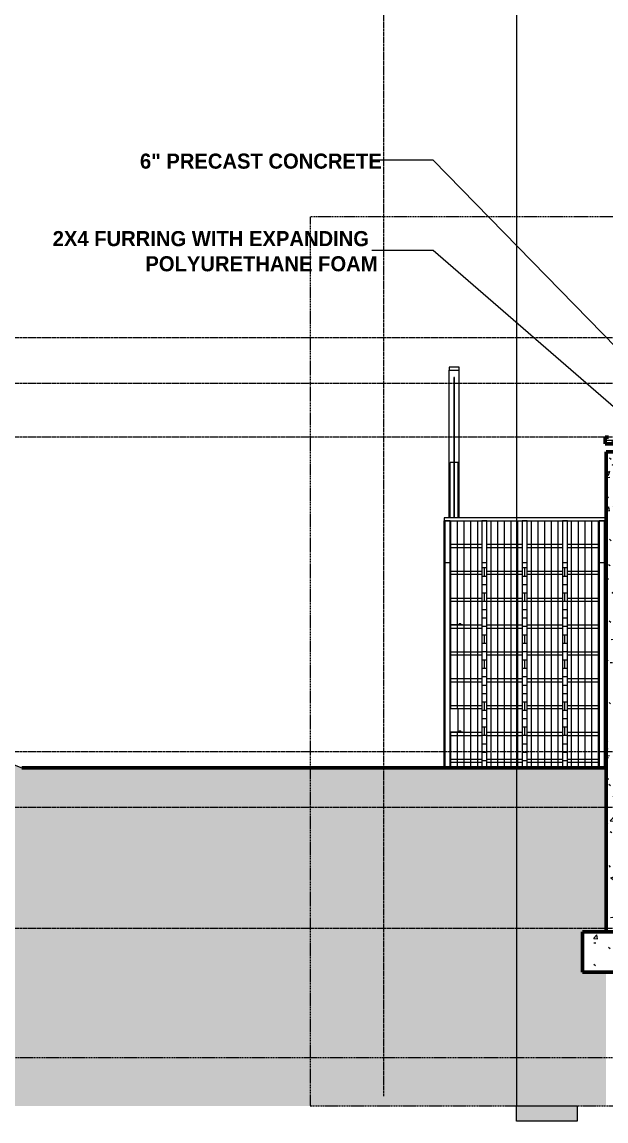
# Model space of a CAD drawing. Header units: inches. Extents: x -8998 to -7518, y -226 to 479.
# Drawn here: x -7978.3 to -7804.3, y -201.4 to 126.1 of the extents above; entities that cross this region are included whole.
import ezdxf

# ---------------------------------------------------------------- set-up
doc = ezdxf.new("R2010")
doc.units = ezdxf.units.IN
doc.header["$MEASUREMENT"] = 0
doc.linetypes.add('Aligning Line 1_8_', pattern=[0.25, 0.125, -0.125])
doc.linetypes.add('Grid Line 1_2_', pattern=[0.875, 0.5, -0.125, 0.125, -0.125])
for name, color, linetype, lineweight in [('A-FLOR-1', 192, 'Continuous', 60), ('A-FLOR-HRAL', 11, 'Continuous', 9), ('A-FLOR-LEVL-1', 51, 'Grid Line 1_2_', 9), ('A-FLOR-MCUT', 51, 'Continuous', 18), ('A-FLOR-PATT-1', 8, 'Continuous', 9), ('A-WALL-PATT-1', 111, 'Continuous', 9), ('C-TOPO', 7, 'Continuous', 9), ('C-TOPO-1', 7, 'Continuous', 60), ('G-ANNO-SYMB', 111, 'Aligning Line 1_8_', 9), ('G-ANNO-SYMB-1', 111, 'Continuous', 9), ('G-ANNO-TEXT', 231, 'Continuous', 9), ('S-FNDN-1', 32, 'Continuous', 60), ('S-FNDN-2', 32, 'Continuous', 9), ('S-GRID-1', 1, 'Grid Line 1_2_', 9), ('S-STRS', 31, 'Continuous', 9)]:
    doc.layers.add(name, color=color, linetype=linetype, lineweight=lineweight)
doc.styles.add('Century Gothic_B', font='GOTHICB.TTF', dxfattribs={"height": 4.5})
pattern_1 = [(50, (-7831.034, 124.938), (13.77135, -1.20496), [1.44, -15.84]), (355, (-7831.034, 124.938), (-2.6644, 14.4422), [1.152, -12.672]), (100.451, (-7829.886, 124.837), (11.1071, 13.23737), [1.224, -13.462]), (46.184, (-7831.034, 128.778), (20.4913, -3.1779), [2.16, -23.76]), (96.636, (-7829.326, 128.513), (17.9459, 18.7032), [1.836, -20.193]), (351.184, (-7831.034, 128.778), (17.9454, 18.7026), [1.728, -19.008]), (21, (-7829.114, 127.818), (11.4605, -7.73037), [1.44, -15.84]), (326, (-7829.114, 127.818), (4.67135, 13.92315), [1.152, -12.672]), (71.451, (-7828.16, 127.173), (16.1321, 6.19284), [1.224, -13.462]), (37.5, (-7831.0344, 124.938), (0.23312, 6.39175), [0.634, -11.885, 0.634, -12.23, -12.72]), (37.5, (-7831.0344, 124.938), (0.23312, 6.39175), [-25.382, 0.634, -12.086]), (7.5, (-7831.0344, 124.938), (5.05073, 7.57304), [0.634, -6.701, 0.634, -11.597, -4.848]), (7.5, (-7831.0344, 124.938), (5.05073, 7.57304), [-19.565, 0.634, -4.214]), (327.5, (-7835.3154, 124.938), (10.24958, -0.43289), [0.634, -4.166, 0.634, -14.342, -19.872]), (327.5, (-7835.3154, 124.938), (10.24958, -0.43289), [-19.776, 0.634, -19.238]), (317.5, (-7837.235, 124.938), (11.1974, 1.92214), [0.634, -5.606, 0.634, -9.312, -14.112]), (317.5, (-7837.235, 124.938), (11.1974, 1.92214), [-16.186, 0.634, -13.478])]
pattern_2 = [(90, (-7780.5134, -117.625), (-2, 1e-16), [])]

# ---------------------------------------------------------------- blocks, each defined once
blk = doc.blocks.new('Railing - 2_ x 1_2_ 2-1997081-Section 26')
at = {"layer": 'A-FLOR-HRAL'}
for p, q in [((8646.38, -85.38), (8646.38, -78.57)), ((8648.76, -85.38), (8648.76, -78.57)), ((8649.07, -85.13), (8649.57, -85.13)), ((8649.07, -85.13), (8649.07, -85.38)), ((8649.57, -85.38), (8649.57, -85.13)), ((8646.32, -85.38), (8650.07, -85.38)), ((8650.07, -85.62), (8646.32, -85.62)), ((8650.07, -85.62), (8650.07, -85.38))]:
    blk.add_line(p, q, dxfattribs=at)
blk = doc.blocks.new('Railing - 2_ x 1_2_ 2-1997083-Section 26')
at = {"layer": 'A-FLOR-HRAL'}
for p, q in [((8646.38, -21.62), (8646.38, -5.15)), ((8647.48, -5.15), (8646.38, -5.15)), ((8648.76, -5.15), (8647.66, -5.15)), ((8648.76, -21.62), (8648.76, -5.15)), ((8646.32, -53.38), (8650.07, -53.38)), ((8650.07, -53.63), (8646.32, -53.63)), ((8649.07, -53.13), (8649.07, -53.38)), ((8649.07, -53.13), (8649.57, -53.13)), ((8649.57, -53.38), (8649.57, -53.13)), ((8650.07, -53.63), (8650.07, -53.38))]:
    blk.add_line(p, q, dxfattribs=at)
blk = doc.blocks.new('Railing - Railing-1123708-Section 26')
at = {"layer": 'A-FLOR-HRAL'}
for p, q in [((8646.07, 23.31), (8646.07, 22.35)), ((8649.07, 23.31), (8646.07, 23.31)), ((8649.07, 22.35), (8649.07, 23.31)), ((8646.07, -21.63), (8646.07, 22.35)), ((8646.07, 22.35), (8649.07, 22.35)), ((8647.48, 20.09), (8647.48, 17.09)), ((8647.66, 17.09), (8647.66, 20.09)), ((8649.07, -21.63), (8649.07, 22.35)), ((8647.48, 17.09), (8647.48, 14.09)), ((8647.66, 14.09), (8647.66, 17.09)), ((8647.48, 14.09), (8647.48, 11.09)), ((8647.66, 11.09), (8647.66, 14.09)), ((8647.48, 11.09), (8647.48, 8.09)), ((8647.66, 8.09), (8647.66, 11.09)), ((8647.48, 8.09), (8647.48, 5.09)), ((8647.66, 5.09), (8647.66, 8.09)), ((8647.48, 5.09), (8647.48, 2.09)), ((8647.66, 2.09), (8647.66, 5.09)), ((8647.48, 2.09), (8647.48, -0.91)), ((8647.66, -0.91), (8647.66, 2.09)), ((8647.48, -0.91), (8647.48, -3.91)), ((8647.66, -3.91), (8647.66, -0.91)), ((8647.48, -3.91), (8647.48, -6.91)), ((8647.66, -6.91), (8647.66, -3.91)), ((8647.48, -6.91), (8647.48, -9.91)), ((8647.66, -9.91), (8647.66, -6.91)), ((8647.48, -9.91), (8647.48, -12.91)), ((8647.48, -12.91), (8647.48, -15.91)), ((8647.66, -12.91), (8647.66, -9.91)), ((8647.66, -15.91), (8647.66, -12.91)), ((8647.48, -15.91), (8647.48, -21.63)), ((8647.66, -21.63), (8647.66, -15.91))]:
    blk.add_line(p, q, dxfattribs=at)
at = {"layer": 'A-FLOR-HRAL', "flags": 128}
for points in [[(8647.66, 20.09), (8647.66, 20.11), (8647.65, 20.14), (8647.64, 20.16), (8647.63, 20.18), (8647.61, 20.19), (8647.59, 20.2), (8647.57, 20.21), (8647.55, 20.2), (8647.53, 20.19), (8647.51, 20.18), (8647.5, 20.16), (8647.48, 20.14), (8647.48, 20.11), (8647.48, 20.09)], [(8647.48, 20.09), (8647.48, 20.06), (8647.48, 20.03), (8647.5, 20.01), (8647.51, 19.99), (8647.53, 19.98), (8647.55, 19.97), (8647.57, 19.97), (8647.59, 19.97), (8647.61, 19.98), (8647.63, 19.99), (8647.64, 20.01), (8647.65, 20.03), (8647.66, 20.06), (8647.66, 20.09)], [(8647.66, 17.09), (8647.66, 17.11), (8647.65, 17.14), (8647.64, 17.16), (8647.63, 17.18), (8647.61, 17.19), (8647.59, 17.2), (8647.57, 17.21), (8647.55, 17.2), (8647.53, 17.19), (8647.51, 17.18), (8647.5, 17.16), (8647.48, 17.14), (8647.48, 17.11), (8647.48, 17.09)], [(8647.48, 17.09), (8647.48, 17.06), (8647.48, 17.03), (8647.5, 17.01), (8647.51, 16.99), (8647.53, 16.98), (8647.55, 16.97), (8647.57, 16.97), (8647.59, 16.97), (8647.61, 16.98), (8647.63, 16.99), (8647.64, 17.01), (8647.65, 17.03), (8647.66, 17.06), (8647.66, 17.09)], [(8647.66, 14.09), (8647.66, 14.11), (8647.65, 14.14), (8647.64, 14.16), (8647.63, 14.18), (8647.61, 14.19), (8647.59, 14.2), (8647.57, 14.21), (8647.55, 14.2), (8647.53, 14.19), (8647.51, 14.18), (8647.5, 14.16), (8647.48, 14.14), (8647.48, 14.11), (8647.48, 14.09)], [(8647.48, 14.09), (8647.48, 14.06), (8647.48, 14.03), (8647.5, 14.01), (8647.51, 13.99), (8647.53, 13.98), (8647.55, 13.97), (8647.57, 13.97), (8647.59, 13.97), (8647.61, 13.98), (8647.63, 13.99), (8647.64, 14.01), (8647.65, 14.03), (8647.66, 14.06), (8647.66, 14.09)], [(8647.66, 11.09), (8647.66, 11.11), (8647.65, 11.14), (8647.64, 11.16), (8647.63, 11.18), (8647.61, 11.19), (8647.59, 11.2), (8647.57, 11.21), (8647.55, 11.2), (8647.53, 11.19), (8647.51, 11.18), (8647.5, 11.16), (8647.48, 11.14), (8647.48, 11.11), (8647.48, 11.09)], [(8647.48, 11.09), (8647.48, 11.06), (8647.48, 11.03), (8647.5, 11.01), (8647.51, 10.99), (8647.53, 10.98), (8647.55, 10.97), (8647.57, 10.97), (8647.59, 10.97), (8647.61, 10.98), (8647.63, 10.99), (8647.64, 11.01), (8647.65, 11.03), (8647.66, 11.06), (8647.66, 11.09)], [(8647.66, 8.09), (8647.66, 8.11), (8647.65, 8.14), (8647.64, 8.16), (8647.63, 8.18), (8647.61, 8.19), (8647.59, 8.2), (8647.57, 8.21), (8647.55, 8.2), (8647.53, 8.19), (8647.51, 8.18), (8647.5, 8.16), (8647.48, 8.14), (8647.48, 8.11), (8647.48, 8.09)], [(8647.48, 8.09), (8647.48, 8.06), (8647.48, 8.03), (8647.5, 8.01), (8647.51, 7.99), (8647.53, 7.98), (8647.55, 7.97), (8647.57, 7.97), (8647.59, 7.97), (8647.61, 7.98), (8647.63, 7.99), (8647.64, 8.01), (8647.65, 8.03), (8647.66, 8.06), (8647.66, 8.09)], [(8647.66, 5.09), (8647.66, 5.11), (8647.65, 5.14), (8647.64, 5.16), (8647.63, 5.18), (8647.61, 5.19), (8647.59, 5.2), (8647.57, 5.21), (8647.55, 5.2), (8647.53, 5.19), (8647.51, 5.18), (8647.5, 5.16), (8647.48, 5.14), (8647.48, 5.11), (8647.48, 5.09)], [(8647.48, 5.09), (8647.48, 5.06), (8647.48, 5.03), (8647.5, 5.01), (8647.51, 4.99), (8647.53, 4.98), (8647.55, 4.97), (8647.57, 4.97), (8647.59, 4.97), (8647.61, 4.98), (8647.63, 4.99), (8647.64, 5.01), (8647.65, 5.03), (8647.66, 5.06), (8647.66, 5.09)], [(8647.66, 2.09), (8647.66, 2.11), (8647.65, 2.14), (8647.64, 2.16), (8647.63, 2.18), (8647.61, 2.19), (8647.59, 2.2), (8647.57, 2.21), (8647.55, 2.2), (8647.53, 2.19), (8647.51, 2.18), (8647.5, 2.16), (8647.48, 2.14), (8647.48, 2.11), (8647.48, 2.09)], [(8647.48, 2.09), (8647.48, 2.06), (8647.48, 2.03), (8647.5, 2.01), (8647.51, 1.99), (8647.53, 1.98), (8647.55, 1.97), (8647.57, 1.97), (8647.59, 1.97), (8647.61, 1.98), (8647.63, 1.99), (8647.64, 2.01), (8647.65, 2.03), (8647.66, 2.06), (8647.66, 2.09)], [(8647.66, -0.91), (8647.66, -0.89), (8647.65, -0.86), (8647.64, -0.84), (8647.63, -0.82), (8647.61, -0.81), (8647.59, -0.8), (8647.57, -0.79), (8647.55, -0.8), (8647.53, -0.81), (8647.51, -0.82), (8647.5, -0.84), (8647.48, -0.86), (8647.48, -0.89), (8647.48, -0.91)], [(8647.48, -0.91), (8647.48, -0.94), (8647.48, -0.97), (8647.5, -0.99), (8647.51, -1.01), (8647.53, -1.02), (8647.55, -1.03), (8647.57, -1.03), (8647.59, -1.03), (8647.61, -1.02), (8647.63, -1.01), (8647.64, -0.99), (8647.65, -0.97), (8647.66, -0.94), (8647.66, -0.91)], [(8647.66, -3.91), (8647.66, -3.89), (8647.65, -3.86), (8647.64, -3.84), (8647.63, -3.82), (8647.61, -3.81), (8647.59, -3.8), (8647.57, -3.79), (8647.55, -3.8), (8647.53, -3.81), (8647.51, -3.82), (8647.5, -3.84), (8647.48, -3.86), (8647.48, -3.89), (8647.48, -3.91)], [(8647.48, -3.91), (8647.48, -3.94), (8647.48, -3.97), (8647.5, -3.99), (8647.51, -4.01), (8647.53, -4.02), (8647.55, -4.03), (8647.57, -4.03), (8647.59, -4.03), (8647.61, -4.02), (8647.63, -4.01), (8647.64, -3.99), (8647.65, -3.97), (8647.66, -3.94), (8647.66, -3.91)], [(8647.66, -6.91), (8647.66, -6.89), (8647.65, -6.86), (8647.64, -6.84), (8647.63, -6.82), (8647.61, -6.81), (8647.59, -6.8), (8647.57, -6.79), (8647.55, -6.8), (8647.53, -6.81), (8647.51, -6.82), (8647.5, -6.84), (8647.48, -6.86), (8647.48, -6.89), (8647.48, -6.91)], [(8647.48, -6.91), (8647.48, -6.94), (8647.48, -6.97), (8647.5, -6.99), (8647.51, -7.01), (8647.53, -7.02), (8647.55, -7.03), (8647.57, -7.03), (8647.59, -7.03), (8647.61, -7.02), (8647.63, -7.01), (8647.64, -6.99), (8647.65, -6.97), (8647.66, -6.94), (8647.66, -6.91)], [(8647.66, -9.91), (8647.66, -9.89), (8647.65, -9.86), (8647.64, -9.84), (8647.63, -9.82), (8647.61, -9.81), (8647.59, -9.8), (8647.57, -9.79), (8647.55, -9.8), (8647.53, -9.81), (8647.51, -9.82), (8647.5, -9.84), (8647.48, -9.86), (8647.48, -9.89), (8647.48, -9.91)], [(8647.48, -9.91), (8647.48, -9.94), (8647.48, -9.97), (8647.5, -9.99), (8647.51, -10.01), (8647.53, -10.02), (8647.55, -10.03), (8647.57, -10.03), (8647.59, -10.03), (8647.61, -10.02), (8647.63, -10.01), (8647.64, -9.99), (8647.65, -9.97), (8647.66, -9.94), (8647.66, -9.91)], [(8647.66, -12.91), (8647.66, -12.89), (8647.65, -12.86), (8647.64, -12.84), (8647.63, -12.82), (8647.61, -12.81), (8647.59, -12.8), (8647.57, -12.79), (8647.55, -12.8), (8647.53, -12.81), (8647.51, -12.82), (8647.5, -12.84), (8647.48, -12.86), (8647.48, -12.89), (8647.48, -12.91)], [(8647.48, -12.91), (8647.48, -12.94), (8647.48, -12.97), (8647.5, -12.99), (8647.51, -13.01), (8647.53, -13.02), (8647.55, -13.03), (8647.57, -13.03), (8647.59, -13.03), (8647.61, -13.02), (8647.63, -13.01), (8647.64, -12.99), (8647.65, -12.97), (8647.66, -12.94), (8647.66, -12.91)], [(8647.66, -15.91), (8647.66, -15.89), (8647.65, -15.86), (8647.64, -15.84), (8647.63, -15.82), (8647.61, -15.81), (8647.59, -15.8), (8647.57, -15.79), (8647.55, -15.8), (8647.53, -15.81), (8647.51, -15.82), (8647.5, -15.84), (8647.48, -15.86), (8647.48, -15.89), (8647.48, -15.91)], [(8647.48, -15.91), (8647.48, -15.94), (8647.48, -15.97), (8647.5, -15.99), (8647.51, -16.01), (8647.53, -16.02), (8647.55, -16.03), (8647.57, -16.03), (8647.59, -16.03), (8647.61, -16.02), (8647.63, -16.01), (8647.64, -15.99), (8647.65, -15.97), (8647.66, -15.94), (8647.66, -15.91)]]:
    blk.add_lwpolyline(points, dxfattribs=at)
for name in ['Railing - 2_ x 1_2_ 2-1997083-Section 26', 'Railing - 2_ x 1_2_ 2-1997081-Section 26']:
    blk.add_blockref(name, (0, 0))
blk = doc.blocks.new('Section - 3_32_ x 3_8_-54337-Section 26')
at = {"layer": 'G-ANNO-SYMB-1'}
blk.add_hatch(color=256, dxfattribs=at).paths.add_polyline_path([(8684.17, -196.9), (8666.17, -196.9), (8666.17, -201.4), (8684.17, -201.4)], flags=0)
for p, q in [((8666.17, -201.4), (8666.17, -196.9)), ((8666.17, -196.9), (8684.17, -196.9)), ((8684.17, -196.9), (8684.17, -201.4)), ((8684.17, -201.4), (8666.17, -201.4))]:
    blk.add_line(p, q, dxfattribs=at)

msp = doc.modelspace()

# ---------------------------------------------------------------- hatches: boundary and pattern name
at = {"layer": 'A-FLOR-PATT-1'}
h = msp.add_hatch(dxfattribs=at)
h.set_pattern_fill('FP_19', color=256, style=0, pattern_type=2)
h.set_pattern_definition([(216.87, (-7827.8354, 132.934), (23.989771, 15.993643), [3.998, -35.986]), (206.565, (-7823.0374, 130.535), (-7.99708, -7.99662), [8.941, -8.941]), (198.435, (-7823.0374, 126.537), (-15.993845, -7.997098), [5.058, -20.23])])
h.paths.add_polyline_path([(-7804.51, 0.37), (-7620.51, 0.37), (-7620.51, 1.38), (-7804.51, 1.38), (-7804.51, 0.84)], flags=0)
at = {"layer": 'A-WALL-PATT-1'}
h = msp.add_hatch(dxfattribs=at)
h.set_pattern_fill('FP_18', color=256, style=0, pattern_type=2)
h.set_pattern_definition(pattern_1)
h.paths.add_polyline_path([(-7794.26, -145), (-7794.26, -2), (-7804.26, -2), (-7804.26, -145)], flags=0)
at = {"layer": 'C-TOPO'}
msp.add_hatch(color=256, dxfattribs=at).paths.add_polyline_path([(-8131.29, -196.92), (-7804.26, -196.92), (-7804.26, -157), (-7811.26, -157), (-7811.26, -145), (-7804.26, -145), (-7804.26, -96.19), (-7978.34, -96.19), (-8063.24, -62.4), (-8106.78, -46.35), (-8153.01, -52.37), (-8159.14, -52.37), (-8159.14, -196.92), (-8153.01, -196.92)], flags=0)
at = {"layer": 'S-FNDN-2'}
h = msp.add_hatch(dxfattribs=at)
h.set_pattern_fill('FP_18', color=256, style=0, pattern_type=2)
h.set_pattern_definition(pattern_1)
h.paths.add_polyline_path([(-7811.26, -157), (-7787.26, -157), (-7787.26, -145), (-7811.26, -145)], flags=0)
at = {"layer": 'S-STRS'}
h = msp.add_hatch(dxfattribs=at)
h.set_pattern_fill('FP_23', color=256, style=0, pattern_type=2)
h.set_pattern_definition(pattern_2)
h.paths.add_polyline_path([(-7852.51, -29.63), (-7852.26, -29.63), (-7852.26, -22.57), (-7852.51, -22.57), (-7852.51, -27.41)], flags=0)
h.paths.add_polyline_path([(-7804.51, -29.63), (-7804.51, -22.57), (-7804.76, -22.57), (-7804.76, -29.63)], flags=0)
h.paths.add_polyline_path([(-7850.76, -29.63), (-7841.26, -29.63), (-7841.26, -22.57), (-7850.76, -22.57), (-7850.76, -28.59)], flags=0)
h.paths.add_polyline_path([(-7806.26, -29.63), (-7806.26, -22.57), (-7815.76, -22.57), (-7815.76, -29.63)], flags=0)
h.paths.add_polyline_path([(-7817.26, -29.63), (-7817.26, -22.57), (-7827.76, -22.57), (-7827.76, -29.63), (-7825.91, -29.63)], flags=0)
h.paths.add_polyline_path([(-7829.26, -29.63), (-7829.26, -22.57), (-7839.76, -22.57), (-7839.76, -29.63)], flags=0)
h = msp.add_hatch(dxfattribs=at)
h.set_pattern_fill('FP_23', color=256, style=0, pattern_type=2)
h.set_pattern_definition(pattern_2)
h.paths.add_polyline_path([(-7844.42, -30.57), (-7841.26, -30.57), (-7841.26, -29.63), (-7850.76, -29.63), (-7850.76, -30.57), (-7849.05, -30.57)], flags=0)
h.paths.add_polyline_path([(-7852.26, -30.57), (-7852.26, -29.63), (-7852.51, -29.63), (-7852.51, -30.57)], flags=0)
h.paths.add_polyline_path([(-7804.51, -30.57), (-7804.51, -29.63), (-7804.76, -29.63), (-7804.76, -30.57)], flags=0)
h.paths.add_polyline_path([(-7806.26, -30.57), (-7806.26, -29.63), (-7815.76, -29.63), (-7815.76, -30.57)], flags=0)
h.paths.add_polyline_path([(-7817.26, -30.57), (-7817.26, -29.63), (-7827.76, -29.63), (-7827.76, -30.57), (-7825.91, -30.57)], flags=0)
h.paths.add_polyline_path([(-7829.26, -30.57), (-7829.26, -29.63), (-7839.76, -29.63), (-7839.76, -30.57)], flags=0)
h = msp.add_hatch(dxfattribs=at)
h.set_pattern_fill('FP_23', color=256, style=0, pattern_type=2)
h.set_pattern_definition(pattern_2)
h.paths.add_polyline_path([(-7841.26, -37.63), (-7841.26, -30.57), (-7850.76, -30.57), (-7850.76, -37.63), (-7844.42, -37.63)], flags=0)
h.paths.add_polyline_path([(-7852.26, -37.63), (-7852.26, -30.57), (-7852.51, -30.57), (-7852.51, -37.63)], flags=0)
h.paths.add_polyline_path([(-7804.51, -37.63), (-7804.51, -30.57), (-7804.76, -30.57), (-7804.76, -37.63)], flags=0)
h.paths.add_polyline_path([(-7806.26, -37.63), (-7806.26, -30.57), (-7815.76, -30.57), (-7815.76, -37.63)], flags=0)
h.paths.add_polyline_path([(-7839.76, -37.63), (-7829.26, -37.63), (-7829.26, -30.57), (-7839.76, -30.57), (-7839.76, -34.9)], flags=0)
h.paths.add_polyline_path([(-7825.91, -37.63), (-7817.26, -37.63), (-7817.26, -30.57), (-7827.76, -30.57), (-7827.76, -37.63)], flags=0)
h = msp.add_hatch(dxfattribs=at)
h.set_pattern_fill('FP_22', color=256, style=0, pattern_type=2)
h.set_pattern_definition([(0, (-7840.5134, -118.945), (0, 2.499), []), (90, (-7840.513, -118.945), (-8, 4.998), [2.499, -17.491]), (90, (-7824.513, -116.446), (-8, 4.998), [2.499, -17.491])])
h.paths.add_polyline_path([(-7841.26, -96.19), (-7839.76, -96.19), (-7839.76, -34.9), (-7841.26, -34.9), (-7841.26, -83.91)], flags=0)
h = msp.add_hatch(dxfattribs=at)
h.set_pattern_fill('FP_21', color=256, style=0, pattern_type=2)
h.set_pattern_definition([(0, (-7828.5134, -118.945), (0, 2.499), []), (90, (-7828.513, -118.945), (-8, 4.998), [2.499, -17.491]), (90, (-7812.513, -116.446), (-8, 4.998), [2.499, -17.491])])
h.paths.add_polyline_path([(-7829.26, -96.19), (-7827.76, -96.19), (-7827.76, -34.9), (-7829.26, -34.9), (-7829.26, -83.91)], flags=0)
h = msp.add_hatch(dxfattribs=at)
h.set_pattern_fill('FP_20', color=256, style=0, pattern_type=2)
h.set_pattern_definition([(0, (-7816.5134, -118.945), (0, 2.499), []), (90, (-7816.513, -118.945), (-8, 4.998), [2.499, -17.491]), (90, (-7800.513, -116.446), (-8, 4.998), [2.499, -17.491])])
h.paths.add_polyline_path([(-7815.76, -96.19), (-7815.76, -34.9), (-7817.26, -34.9), (-7817.26, -96.19)], flags=0)
h = msp.add_hatch(dxfattribs=at)
h.set_pattern_fill('FP_23', color=256, style=0, pattern_type=2)
h.set_pattern_definition(pattern_2)
h.paths.add_polyline_path([(-7841.26, -38.57), (-7841.26, -37.63), (-7850.76, -37.63), (-7850.76, -38.57), (-7844.42, -38.57)], flags=0)
h.paths.add_polyline_path([(-7852.26, -38.57), (-7852.26, -37.63), (-7852.51, -37.63), (-7852.51, -38.57)], flags=0)
h.paths.add_polyline_path([(-7804.51, -38.57), (-7804.51, -37.63), (-7804.76, -37.63), (-7804.76, -38.57)], flags=0)
h.paths.add_polyline_path([(-7806.26, -38.57), (-7806.26, -37.63), (-7815.76, -37.63), (-7815.76, -38.57)], flags=0)
h.paths.add_polyline_path([(-7817.26, -38.57), (-7817.26, -37.63), (-7827.76, -37.63), (-7827.76, -38.57), (-7825.91, -38.57)], flags=0)
h.paths.add_polyline_path([(-7839.76, -38.57), (-7829.26, -38.57), (-7829.26, -37.63), (-7839.76, -37.63)], flags=0)
h = msp.add_hatch(dxfattribs=at)
h.set_pattern_fill('FP_23', color=256, style=0, pattern_type=2)
h.set_pattern_definition(pattern_2)
h.paths.add_polyline_path([(-7852.51, -45.63), (-7852.26, -45.63), (-7852.26, -38.57), (-7852.51, -38.57), (-7852.51, -43.89)], flags=0)
h.paths.add_polyline_path([(-7850.76, -45.63), (-7841.26, -45.63), (-7841.26, -38.57), (-7850.76, -38.57), (-7850.76, -45.07)], flags=0)
h.paths.add_polyline_path([(-7804.51, -45.63), (-7804.51, -38.57), (-7804.76, -38.57), (-7804.76, -45.63)], flags=0)
h.paths.add_polyline_path([(-7806.26, -45.63), (-7806.26, -38.57), (-7815.76, -38.57), (-7815.76, -45.63)], flags=0)
h.paths.add_polyline_path([(-7817.26, -45.63), (-7817.26, -38.57), (-7827.76, -38.57), (-7827.76, -45.63), (-7825.91, -45.63)], flags=0)
h.paths.add_polyline_path([(-7829.26, -45.63), (-7829.26, -38.57), (-7839.76, -38.57), (-7839.76, -45.63)], flags=0)
h = msp.add_hatch(dxfattribs=at)
h.set_pattern_fill('FP_23', color=256, style=0, pattern_type=2)
h.set_pattern_definition(pattern_2)
h.paths.add_polyline_path([(-7852.51, -46.57), (-7852.26, -46.57), (-7852.26, -45.63), (-7852.51, -45.63), (-7852.51, -46.24)], flags=0)
h.paths.add_polyline_path([(-7850.76, -46.57), (-7841.26, -46.57), (-7841.26, -45.63), (-7850.76, -45.63), (-7850.76, -46.24)], flags=0)
h.paths.add_polyline_path([(-7839.76, -46.57), (-7829.26, -46.57), (-7829.26, -45.63), (-7839.76, -45.63), (-7839.76, -46.24)], flags=0)
h.paths.add_polyline_path([(-7827.76, -46.57), (-7817.26, -46.57), (-7817.26, -45.63), (-7827.76, -45.63), (-7827.76, -46.24)], flags=0)
h.paths.add_polyline_path([(-7815.76, -46.57), (-7806.26, -46.57), (-7806.26, -45.63), (-7815.76, -45.63), (-7815.76, -46.24)], flags=0)
h.paths.add_polyline_path([(-7804.76, -46.57), (-7804.51, -46.57), (-7804.51, -45.63), (-7804.76, -45.63), (-7804.76, -46.24)], flags=0)
h = msp.add_hatch(dxfattribs=at)
h.set_pattern_fill('FP_23', color=256, style=0, pattern_type=2)
h.set_pattern_definition(pattern_2)
h.paths.add_polyline_path([(-7852.51, -53.63), (-7852.26, -53.63), (-7852.26, -46.57), (-7852.51, -46.57), (-7852.51, -53.31)], flags=0)
h.paths.add_polyline_path([(-7804.51, -53.63), (-7804.51, -46.57), (-7804.76, -46.57), (-7804.76, -53.63)], flags=0)
h.paths.add_polyline_path([(-7844.42, -53.63), (-7841.26, -53.63), (-7841.26, -46.57), (-7850.76, -46.57), (-7850.76, -53.38), (-7848.01, -53.38), (-7848, -53.13), (-7847.51, -53.13), (-7847.51, -53.38), (-7847.01, -53.38), (-7847.01, -53.63), (-7846.73, -53.63)], flags=0)
h.paths.add_polyline_path([(-7806.26, -53.63), (-7806.26, -46.57), (-7815.76, -46.57), (-7815.76, -53.63)], flags=0)
h.paths.add_polyline_path([(-7817.26, -53.63), (-7817.26, -46.57), (-7827.76, -46.57), (-7827.76, -53.63), (-7825.91, -53.63)], flags=0)
h.paths.add_polyline_path([(-7839.76, -53.63), (-7829.26, -53.63), (-7829.26, -46.57), (-7839.76, -46.57)], flags=0)
h = msp.add_hatch(dxfattribs=at)
h.set_pattern_fill('FP_23', color=256, style=0, pattern_type=2)
h.set_pattern_definition(pattern_2)
h.paths.add_polyline_path([(-7847.59, -54.57), (-7841.26, -54.57), (-7841.26, -53.63), (-7850.76, -53.63), (-7850.76, -54.57), (-7847.64, -54.57)], flags=0)
h.paths.add_polyline_path([(-7852.26, -54.57), (-7852.26, -53.63), (-7852.51, -53.63), (-7852.51, -54.57)], flags=0)
h.paths.add_polyline_path([(-7804.51, -54.57), (-7804.51, -53.63), (-7804.76, -53.63), (-7804.76, -54.57)], flags=0)
h.paths.add_polyline_path([(-7806.26, -54.57), (-7806.26, -53.63), (-7815.76, -53.63), (-7815.76, -54.57)], flags=0)
h.paths.add_polyline_path([(-7817.26, -54.57), (-7817.26, -53.63), (-7827.76, -53.63), (-7827.76, -54.57), (-7825.91, -54.57)], flags=0)
h.paths.add_polyline_path([(-7829.26, -54.57), (-7829.26, -53.63), (-7839.76, -53.63), (-7839.76, -54.57)], flags=0)
h = msp.add_hatch(dxfattribs=at)
h.set_pattern_fill('FP_23', color=256, style=0, pattern_type=2)
h.set_pattern_definition(pattern_2)
h.paths.add_polyline_path([(-7852.51, -61.63), (-7852.26, -61.63), (-7852.26, -54.57), (-7852.51, -54.57), (-7852.51, -60.37)], flags=0)
h.paths.add_polyline_path([(-7850.76, -61.63), (-7841.26, -61.63), (-7841.26, -54.57), (-7850.76, -54.57), (-7850.76, -61.55)], flags=0)
h.paths.add_polyline_path([(-7804.51, -61.63), (-7804.51, -54.57), (-7804.76, -54.57), (-7804.76, -61.63)], flags=0)
h.paths.add_polyline_path([(-7806.26, -61.63), (-7806.26, -54.57), (-7815.76, -54.57), (-7815.76, -61.63)], flags=0)
h.paths.add_polyline_path([(-7817.26, -61.63), (-7817.26, -54.57), (-7827.76, -54.57), (-7827.76, -61.63), (-7825.91, -61.63)], flags=0)
h.paths.add_polyline_path([(-7829.26, -61.63), (-7829.26, -54.57), (-7839.76, -54.57), (-7839.76, -61.63)], flags=0)
h = msp.add_hatch(dxfattribs=at)
h.set_pattern_fill('FP_23', color=256, style=0, pattern_type=2)
h.set_pattern_definition(pattern_2)
h.paths.add_polyline_path([(-7841.26, -62.57), (-7841.26, -61.63), (-7850.76, -61.63), (-7850.76, -62.57), (-7844.42, -62.57)], flags=0)
h.paths.add_polyline_path([(-7852.26, -62.57), (-7852.26, -61.63), (-7852.51, -61.63), (-7852.51, -62.57)], flags=0)
h.paths.add_polyline_path([(-7804.51, -62.57), (-7804.51, -61.63), (-7804.76, -61.63), (-7804.76, -62.57)], flags=0)
h.paths.add_polyline_path([(-7806.26, -62.57), (-7806.26, -61.63), (-7815.76, -61.63), (-7815.76, -62.57)], flags=0)
h.paths.add_polyline_path([(-7817.26, -62.57), (-7817.26, -61.63), (-7827.76, -61.63), (-7827.76, -62.57), (-7825.91, -62.57)], flags=0)
h.paths.add_polyline_path([(-7839.76, -62.57), (-7829.26, -62.57), (-7829.26, -61.63), (-7839.76, -61.63)], flags=0)
h = msp.add_hatch(dxfattribs=at)
h.set_pattern_fill('FP_23', color=256, style=0, pattern_type=2)
h.set_pattern_definition(pattern_2)
h.paths.add_polyline_path([(-7852.51, -69.63), (-7852.26, -69.63), (-7852.26, -62.57), (-7852.51, -62.57), (-7852.51, -67.43)], flags=0)
h.paths.add_polyline_path([(-7850.76, -69.63), (-7841.26, -69.63), (-7841.26, -62.57), (-7850.76, -62.57), (-7850.76, -68.61)], flags=0)
h.paths.add_polyline_path([(-7804.51, -69.63), (-7804.51, -62.57), (-7804.76, -62.57), (-7804.76, -69.63)], flags=0)
h.paths.add_polyline_path([(-7806.26, -69.63), (-7806.26, -62.57), (-7815.76, -62.57), (-7815.76, -69.63)], flags=0)
h.paths.add_polyline_path([(-7817.26, -69.63), (-7817.26, -62.57), (-7827.76, -62.57), (-7827.76, -69.63), (-7825.91, -69.63)], flags=0)
h.paths.add_polyline_path([(-7839.76, -69.63), (-7829.26, -69.63), (-7829.26, -62.57), (-7839.76, -62.57), (-7839.76, -65.08)], flags=0)
h = msp.add_hatch(dxfattribs=at)
h.set_pattern_fill('FP_23', color=256, style=0, pattern_type=2)
h.set_pattern_definition(pattern_2)
h.paths.add_polyline_path([(-7844.42, -70.57), (-7841.26, -70.57), (-7841.26, -69.63), (-7850.76, -69.63), (-7850.76, -70.57), (-7849.05, -70.57)], flags=0)
h.paths.add_polyline_path([(-7852.26, -70.57), (-7852.26, -69.63), (-7852.51, -69.63), (-7852.51, -70.57)], flags=0)
h.paths.add_polyline_path([(-7804.51, -70.57), (-7804.51, -69.63), (-7804.76, -69.63), (-7804.76, -70.57)], flags=0)
h.paths.add_polyline_path([(-7806.26, -70.57), (-7806.26, -69.63), (-7815.76, -69.63), (-7815.76, -70.57)], flags=0)
h.paths.add_polyline_path([(-7817.26, -70.57), (-7817.26, -69.63), (-7827.76, -69.63), (-7827.76, -70.57), (-7825.91, -70.57)], flags=0)
h.paths.add_polyline_path([(-7829.26, -70.57), (-7829.26, -69.63), (-7839.76, -69.63), (-7839.76, -70.57)], flags=0)
h = msp.add_hatch(dxfattribs=at)
h.set_pattern_fill('FP_23', color=256, style=0, pattern_type=2)
h.set_pattern_definition(pattern_2)
h.paths.add_polyline_path([(-7852.51, -77.63), (-7852.26, -77.63), (-7852.26, -70.57), (-7852.51, -70.57), (-7852.51, -76.85)], flags=0)
h.paths.add_polyline_path([(-7850.76, -77.63), (-7841.26, -77.63), (-7841.26, -70.57), (-7850.76, -70.57), (-7850.76, -76.85)], flags=0)
h.paths.add_polyline_path([(-7804.51, -77.63), (-7804.51, -70.57), (-7804.76, -70.57), (-7804.76, -77.63)], flags=0)
h.paths.add_polyline_path([(-7806.26, -77.63), (-7806.26, -70.57), (-7815.76, -70.57), (-7815.76, -77.63)], flags=0)
h.paths.add_polyline_path([(-7817.26, -77.63), (-7817.26, -70.57), (-7827.76, -70.57), (-7827.76, -77.63), (-7825.91, -77.63)], flags=0)
h.paths.add_polyline_path([(-7839.76, -77.63), (-7829.26, -77.63), (-7829.26, -70.57), (-7839.76, -70.57)], flags=0)
h = msp.add_hatch(dxfattribs=at)
h.set_pattern_fill('FP_23', color=256, style=0, pattern_type=2)
h.set_pattern_definition(pattern_2)
h.paths.add_polyline_path([(-7839.76, -78.57), (-7829.26, -78.57), (-7829.26, -77.63), (-7839.76, -77.63)], flags=0)
h.paths.add_polyline_path([(-7852.26, -78.57), (-7852.26, -77.63), (-7852.51, -77.63), (-7852.51, -78.57)], flags=0)
h.paths.add_polyline_path([(-7804.51, -78.57), (-7804.51, -77.63), (-7804.76, -77.63), (-7804.76, -78.57)], flags=0)
h.paths.add_polyline_path([(-7850.76, -78.57), (-7841.26, -78.57), (-7841.26, -77.63), (-7850.76, -77.63), (-7850.76, -78.03)], flags=0)
h.paths.add_polyline_path([(-7806.26, -78.57), (-7806.26, -77.63), (-7815.76, -77.63), (-7815.76, -78.57)], flags=0)
h.paths.add_polyline_path([(-7817.26, -78.57), (-7817.26, -77.63), (-7827.76, -77.63), (-7827.76, -78.57), (-7825.91, -78.57)], flags=0)
h = msp.add_hatch(dxfattribs=at)
h.set_pattern_fill('FP_23', color=256, style=0, pattern_type=2)
h.set_pattern_definition(pattern_2)
h.paths.add_polyline_path([(-7852.51, -85.63), (-7852.26, -85.63), (-7852.26, -78.57), (-7852.51, -78.57), (-7852.51, -83.91)], flags=0)
h.paths.add_polyline_path([(-7827.76, -85.63), (-7817.26, -85.63), (-7817.26, -78.57), (-7827.76, -78.57), (-7827.76, -83.91)], flags=0)
h.paths.add_polyline_path([(-7815.76, -85.63), (-7806.26, -85.63), (-7806.26, -78.57), (-7815.76, -78.57), (-7815.76, -83.91)], flags=0)
h.paths.add_polyline_path([(-7804.76, -85.63), (-7804.51, -85.63), (-7804.51, -78.57), (-7804.76, -78.57), (-7804.76, -83.91)], flags=0)
h.paths.add_polyline_path([(-7839.76, -85.63), (-7829.26, -85.63), (-7829.26, -78.57), (-7839.76, -78.57), (-7839.76, -83.91)], flags=0)
h.paths.add_polyline_path([(-7841.26, -85.63), (-7841.26, -78.57), (-7848.33, -78.57), (-7848.33, -85.38), (-7848.01, -85.38), (-7848, -85.13), (-7847.51, -85.13), (-7847.51, -85.38), (-7847.01, -85.38), (-7847.01, -85.63), (-7844.42, -85.63)], flags=0)
h.paths.add_polyline_path([(-7850.7, -85.38), (-7850.7, -78.57), (-7850.76, -78.57), (-7850.76, -85.38)], flags=0)
h = msp.add_hatch(dxfattribs=at)
h.set_pattern_fill('FP_23', color=256, style=0, pattern_type=2)
h.set_pattern_definition(pattern_2)
h.paths.add_polyline_path([(-7852.51, -86.57), (-7852.26, -86.57), (-7852.26, -85.63), (-7852.51, -85.63), (-7852.51, -86.27)], flags=0)
h.paths.add_polyline_path([(-7850.76, -86.57), (-7841.26, -86.57), (-7841.26, -85.63), (-7850.76, -85.63), (-7850.76, -86.27)], flags=0)
h.paths.add_polyline_path([(-7804.51, -86.57), (-7804.51, -85.63), (-7804.76, -85.63), (-7804.76, -86.57)], flags=0)
h.paths.add_polyline_path([(-7806.26, -86.57), (-7806.26, -85.63), (-7815.76, -85.63), (-7815.76, -86.57)], flags=0)
h.paths.add_polyline_path([(-7817.26, -86.57), (-7817.26, -85.63), (-7827.76, -85.63), (-7827.76, -86.57), (-7825.91, -86.57)], flags=0)
h.paths.add_polyline_path([(-7839.76, -86.57), (-7829.26, -86.57), (-7829.26, -85.63), (-7839.76, -85.63)], flags=0)
h = msp.add_hatch(dxfattribs=at)
h.set_pattern_fill('FP_23', color=256, style=0, pattern_type=2)
h.set_pattern_definition(pattern_2)
h.paths.add_polyline_path([(-7852.51, -93.63), (-7852.26, -93.63), (-7852.26, -86.57), (-7852.51, -86.57), (-7852.51, -93.33)], flags=0)
h.paths.add_polyline_path([(-7850.76, -93.63), (-7841.26, -93.63), (-7841.26, -86.57), (-7850.76, -86.57), (-7850.76, -93.33)], flags=0)
h.paths.add_polyline_path([(-7804.51, -93.63), (-7804.51, -86.57), (-7804.76, -86.57), (-7804.76, -93.63)], flags=0)
h.paths.add_polyline_path([(-7806.26, -93.63), (-7806.26, -86.57), (-7815.76, -86.57), (-7815.76, -93.63)], flags=0)
h.paths.add_polyline_path([(-7817.26, -93.63), (-7817.26, -86.57), (-7827.76, -86.57), (-7827.76, -93.63), (-7825.91, -93.63)], flags=0)
h.paths.add_polyline_path([(-7839.76, -93.63), (-7829.26, -93.63), (-7829.26, -86.57), (-7839.76, -86.57)], flags=0)
h = msp.add_hatch(dxfattribs=at)
h.set_pattern_fill('FP_23', color=256, style=0, pattern_type=2)
h.set_pattern_definition(pattern_2)
h.paths.add_polyline_path([(-7839.76, -94.57), (-7829.26, -94.57), (-7829.26, -93.63), (-7839.76, -93.63)], flags=0)
h.paths.add_polyline_path([(-7852.26, -94.57), (-7852.26, -93.63), (-7852.51, -93.63), (-7852.51, -94.57)], flags=0)
h.paths.add_polyline_path([(-7804.51, -94.57), (-7804.51, -93.63), (-7804.76, -93.63), (-7804.76, -94.57)], flags=0)
h.paths.add_polyline_path([(-7850.76, -94.57), (-7841.26, -94.57), (-7841.26, -93.63), (-7850.76, -93.63)], flags=0)
h.paths.add_polyline_path([(-7806.26, -94.57), (-7806.26, -93.63), (-7815.76, -93.63), (-7815.76, -94.57)], flags=0)
h.paths.add_polyline_path([(-7817.26, -94.57), (-7817.26, -93.63), (-7827.76, -93.63), (-7827.76, -94.57), (-7825.91, -94.57)], flags=0)
h = msp.add_hatch(dxfattribs=at)
h.set_pattern_fill('FP_23', color=256, style=0, pattern_type=2)
h.set_pattern_definition(pattern_2)
h.paths.add_polyline_path([(-7825.91, -96.19), (-7817.26, -96.19), (-7817.26, -94.57), (-7827.76, -94.57), (-7827.76, -96.19)], flags=0)
h.paths.add_polyline_path([(-7852.26, -96.19), (-7852.26, -94.57), (-7852.51, -94.57), (-7852.51, -96.19)], flags=0)
h.paths.add_polyline_path([(-7850.76, -96.19), (-7841.26, -96.19), (-7841.26, -94.57), (-7850.76, -94.57), (-7850.76, -95.68)], flags=0)
h.paths.add_polyline_path([(-7804.51, -96.19), (-7804.51, -94.57), (-7804.76, -94.57), (-7804.76, -96.19)], flags=0)
h.paths.add_polyline_path([(-7806.26, -96.19), (-7806.26, -94.57), (-7815.76, -94.57), (-7815.76, -96.19)], flags=0)
h.paths.add_polyline_path([(-7829.26, -96.19), (-7829.26, -94.57), (-7839.76, -94.57), (-7839.76, -96.19)], flags=0)

# ---------------------------------------------------------------- linework, layer by layer
at = {"layer": 'A-FLOR-1'}
for p, q in [((-7803.51, 2.37), (-7804.51, 2.37)), ((-7804.51, 2.37), (-7804.51, 0.37)), ((-7804.51, 0.37), (-7620.51, 0.37))]:
    msp.add_line(p, q, dxfattribs=at)
at = {"layer": 'A-FLOR-LEVL-1'}
for p, q in [((-7518.36, 32), (-8207.49, 32)), ((-7518.36, 18.37), (-8207.49, 18.37)), ((-7518.36, 2.37), (-8207.49, 2.37)), ((-7518.36, -91.37), (-8207.49, -91.37)), ((-7518.36, -108), (-8207.49, -108)), ((-7518.36, -144), (-8207.49, -144))]:
    msp.add_line(p, q, dxfattribs=at)
at = {"layer": 'A-FLOR-MCUT'}
msp.add_line((-7620.51, 1.38), (-7804.51, 1.38), dxfattribs=at)
at = {"layer": 'C-TOPO'}
for p, q in [((-8063.24, -62.4), (-7978.34, -96.19)), ((-7978.34, -96.19), (-7953.25, -96.19)), ((-7953.25, -96.19), (-7917.15, -96.19)), ((-7917.15, -96.19), (-7892.44, -96.19)), ((-7892.44, -96.19), (-7821.05, -96.19)), ((-7821.05, -96.19), (-7804.26, -96.19))]:
    msp.add_line(p, q, dxfattribs=at)
at = {"layer": 'C-TOPO-1'}
for p, q in [((-7953.25, -96.19), (-7978.34, -96.19)), ((-7917.15, -96.19), (-7953.25, -96.19)), ((-7892.44, -96.19), (-7917.15, -96.19)), ((-7821.05, -96.19), (-7892.44, -96.19)), ((-7804.26, -96.19), (-7821.05, -96.19))]:
    msp.add_line(p, q, dxfattribs=at)
at = {"layer": 'G-ANNO-SYMB'}
for p, q in [((-7892.45, 68.08), (-7892.45, -196.9)), ((-7577.16, 68.08), (-7892.45, 68.08)), ((-8159.11, -182.48), (-7566.74, -182.48)), ((-7892.45, -196.9), (-7577.16, -196.9))]:
    msp.add_line(p, q, dxfattribs=at)
at = {"layer": 'G-ANNO-SYMB-1'}
msp.add_line((-7830.92, 405.77), (-7830.92, -196.9), dxfattribs=at)
at = {"layer": 'G-ANNO-TEXT'}
for p, q in [((-7855.82, 84.92), (-7874.05, 84.92)), ((-7769.19, -3.73), (-7855.82, 84.92)), ((-7855.82, 58.07), (-7874.05, 58.07)), ((-7775.27, -11.84), (-7855.82, 58.07))]:
    msp.add_line(p, q, dxfattribs=at)
at = {"layer": 'S-FNDN-1'}
for p, q in [((-7794.26, -2), (-7804.26, -2)), ((-7804.26, -2), (-7804.26, -145)), ((-7787.26, -145), (-7811.26, -145)), ((-7811.26, -145), (-7811.26, -157)), ((-7811.26, -157), (-7787.26, -157))]:
    msp.add_line(p, q, dxfattribs=at)
at = {"layer": 'S-GRID-1'}
msp.add_line((-7870.51, -194), (-7870.51, 454.14), dxfattribs=at)
at = {"layer": 'S-STRS'}
for p, q in [((-7852.51, -21.62), (-7852.51, -22.57)), ((-7804.51, -21.62), (-7852.51, -21.62)), ((-7852.51, -29.63), (-7852.51, -22.57)), ((-7852.51, -22.57), (-7804.51, -22.57)), ((-7850.76, -22.57), (-7852.26, -22.57)), ((-7852.26, -22.57), (-7852.26, -34.9)), ((-7850.76, -34.9), (-7850.76, -22.57)), ((-7839.76, -22.57), (-7841.26, -22.57)), ((-7841.26, -22.57), (-7841.26, -34.9)), ((-7839.76, -34.9), (-7839.76, -22.57)), ((-7827.76, -22.57), (-7829.26, -22.57)), ((-7829.26, -22.57), (-7829.26, -34.9)), ((-7827.76, -34.9), (-7827.76, -22.57)), ((-7815.76, -22.57), (-7817.26, -22.57)), ((-7817.26, -22.57), (-7817.26, -34.9)), ((-7815.76, -34.9), (-7815.76, -22.57)), ((-7804.76, -22.57), (-7806.26, -22.57)), ((-7806.26, -22.57), (-7806.26, -34.9)), ((-7804.76, -34.9), (-7804.76, -22.57)), ((-7804.51, -22.57), (-7804.51, -21.62)), ((-7804.51, -22.57), (-7804.51, -29.63)), ((-7852.26, -29.63), (-7852.51, -29.63)), ((-7852.51, -30.57), (-7852.51, -29.63)), ((-7852.26, -29.63), (-7852.51, -29.63)), ((-7852.51, -37.63), (-7852.51, -30.57)), ((-7852.26, -30.57), (-7852.51, -30.57)), ((-7841.26, -29.63), (-7850.76, -29.63)), ((-7841.26, -29.63), (-7850.76, -29.63)), ((-7841.26, -30.57), (-7850.76, -30.57)), ((-7829.26, -29.63), (-7839.76, -29.63)), ((-7829.26, -29.63), (-7839.76, -29.63)), ((-7829.26, -30.57), (-7839.76, -30.57)), ((-7817.26, -29.63), (-7827.76, -29.63)), ((-7817.26, -29.63), (-7827.76, -29.63)), ((-7817.26, -30.57), (-7827.76, -30.57)), ((-7806.26, -29.63), (-7815.76, -29.63)), ((-7806.26, -29.63), (-7815.76, -29.63)), ((-7806.26, -30.57), (-7815.76, -30.57)), ((-7804.51, -29.63), (-7804.76, -29.63)), ((-7804.51, -29.63), (-7804.76, -29.63)), ((-7804.51, -30.57), (-7804.76, -30.57)), ((-7804.51, -29.63), (-7804.51, -30.57)), ((-7804.51, -30.57), (-7804.51, -37.63)), ((-7852.26, -34.9), (-7850.76, -34.9)), ((-7852.26, -34.9), (-7852.26, -96.19)), ((-7850.76, -96.19), (-7850.76, -34.9)), ((-7841.26, -34.9), (-7839.76, -34.9)), ((-7841.26, -34.9), (-7841.26, -96.19)), ((-7839.76, -96.19), (-7839.76, -34.9)), ((-7829.26, -34.9), (-7827.76, -34.9)), ((-7829.26, -34.9), (-7829.26, -96.19)), ((-7827.76, -96.19), (-7827.76, -34.9)), ((-7817.26, -34.9), (-7815.76, -34.9)), ((-7817.26, -34.9), (-7817.26, -96.19)), ((-7815.76, -96.19), (-7815.76, -34.9)), ((-7806.26, -34.9), (-7804.76, -34.9)), ((-7806.26, -34.9), (-7806.26, -96.19)), ((-7804.76, -96.19), (-7804.76, -34.9)), ((-7852.26, -37.63), (-7852.51, -37.63)), ((-7852.51, -38.57), (-7852.51, -37.63)), ((-7852.26, -37.63), (-7852.51, -37.63)), ((-7852.51, -45.63), (-7852.51, -38.57)), ((-7852.26, -38.57), (-7852.51, -38.57)), ((-7841.26, -37.63), (-7850.76, -37.63)), ((-7841.26, -37.63), (-7850.76, -37.63)), ((-7841.26, -38.57), (-7850.76, -38.57)), ((-7829.26, -37.63), (-7839.76, -37.63)), ((-7829.26, -37.63), (-7839.76, -37.63)), ((-7829.26, -38.57), (-7839.76, -38.57)), ((-7817.26, -37.63), (-7827.76, -37.63)), ((-7817.26, -37.63), (-7827.76, -37.63)), ((-7817.26, -38.57), (-7827.76, -38.57)), ((-7806.26, -37.63), (-7815.76, -37.63)), ((-7806.26, -37.63), (-7815.76, -37.63)), ((-7806.26, -38.57), (-7815.76, -38.57)), ((-7804.51, -37.63), (-7804.76, -37.63)), ((-7804.51, -37.63), (-7804.76, -37.63)), ((-7804.51, -38.57), (-7804.76, -38.57)), ((-7804.51, -37.63), (-7804.51, -38.57)), ((-7804.51, -38.57), (-7804.51, -45.63)), ((-7852.51, -46.57), (-7852.51, -45.63)), ((-7852.26, -45.63), (-7852.51, -45.63)), ((-7852.26, -45.63), (-7852.51, -45.63)), ((-7841.26, -45.63), (-7850.76, -45.63)), ((-7841.26, -45.63), (-7850.76, -45.63)), ((-7829.26, -45.63), (-7839.76, -45.63)), ((-7829.26, -45.63), (-7839.76, -45.63)), ((-7817.26, -45.63), (-7827.76, -45.63)), ((-7817.26, -45.63), (-7827.76, -45.63)), ((-7806.26, -45.63), (-7815.76, -45.63)), ((-7806.26, -45.63), (-7815.76, -45.63)), ((-7804.51, -45.63), (-7804.76, -45.63)), ((-7804.51, -45.63), (-7804.76, -45.63)), ((-7804.51, -45.63), (-7804.51, -46.57)), ((-7852.51, -53.63), (-7852.51, -46.57)), ((-7852.26, -46.57), (-7852.51, -46.57)), ((-7841.26, -46.57), (-7850.76, -46.57)), ((-7829.26, -46.57), (-7839.76, -46.57)), ((-7817.26, -46.57), (-7827.76, -46.57)), ((-7806.26, -46.57), (-7815.76, -46.57)), ((-7804.51, -46.57), (-7804.76, -46.57)), ((-7804.51, -46.57), (-7804.51, -53.63)), ((-7852.26, -53.63), (-7852.51, -53.63)), ((-7852.51, -54.57), (-7852.51, -53.63)), ((-7852.26, -53.63), (-7852.51, -53.63)), ((-7852.51, -61.63), (-7852.51, -54.57)), ((-7852.26, -54.57), (-7852.51, -54.57)), ((-7841.26, -54.57), (-7850.76, -54.57)), ((-7841.26, -53.63), (-7847.01, -53.63)), ((-7841.26, -53.63), (-7847.01, -53.63)), ((-7829.26, -53.63), (-7839.76, -53.63)), ((-7829.26, -53.63), (-7839.76, -53.63)), ((-7829.26, -54.57), (-7839.76, -54.57)), ((-7817.26, -53.63), (-7827.76, -53.63)), ((-7817.26, -53.63), (-7827.76, -53.63)), ((-7817.26, -54.57), (-7827.76, -54.57)), ((-7806.26, -53.63), (-7815.76, -53.63)), ((-7806.26, -53.63), (-7815.76, -53.63)), ((-7806.26, -54.57), (-7815.76, -54.57)), ((-7804.51, -53.63), (-7804.76, -53.63)), ((-7804.51, -53.63), (-7804.76, -53.63)), ((-7804.51, -54.57), (-7804.76, -54.57)), ((-7804.51, -53.63), (-7804.51, -54.57)), ((-7804.51, -54.57), (-7804.51, -61.63)), ((-7852.26, -61.63), (-7852.51, -61.63)), ((-7852.51, -62.57), (-7852.51, -61.63)), ((-7852.26, -61.63), (-7852.51, -61.63)), ((-7841.26, -61.63), (-7850.76, -61.63)), ((-7841.26, -61.63), (-7850.76, -61.63)), ((-7829.26, -61.63), (-7839.76, -61.63)), ((-7829.26, -61.63), (-7839.76, -61.63)), ((-7817.26, -61.63), (-7827.76, -61.63)), ((-7817.26, -61.63), (-7827.76, -61.63)), ((-7806.26, -61.63), (-7815.76, -61.63)), ((-7806.26, -61.63), (-7815.76, -61.63)), ((-7804.51, -61.63), (-7804.76, -61.63)), ((-7804.51, -61.63), (-7804.76, -61.63)), ((-7804.51, -61.63), (-7804.51, -62.57)), ((-7852.51, -69.63), (-7852.51, -62.57)), ((-7852.26, -62.57), (-7852.51, -62.57)), ((-7841.26, -62.57), (-7850.76, -62.57)), ((-7829.26, -62.57), (-7839.76, -62.57)), ((-7817.26, -62.57), (-7827.76, -62.57)), ((-7806.26, -62.57), (-7815.76, -62.57)), ((-7804.51, -62.57), (-7804.76, -62.57)), ((-7804.51, -62.57), (-7804.51, -69.63)), ((-7852.26, -69.63), (-7852.51, -69.63)), ((-7852.51, -70.57), (-7852.51, -69.63)), ((-7852.26, -69.63), (-7852.51, -69.63)), ((-7852.51, -77.63), (-7852.51, -70.57)), ((-7852.26, -70.57), (-7852.51, -70.57)), ((-7841.26, -69.63), (-7850.76, -69.63)), ((-7841.26, -69.63), (-7850.76, -69.63)), ((-7841.26, -70.57), (-7850.76, -70.57)), ((-7829.26, -69.63), (-7839.76, -69.63)), ((-7829.26, -69.63), (-7839.76, -69.63)), ((-7829.26, -70.57), (-7839.76, -70.57)), ((-7817.26, -69.63), (-7827.76, -69.63)), ((-7817.26, -69.63), (-7827.76, -69.63)), ((-7817.26, -70.57), (-7827.76, -70.57)), ((-7806.26, -69.63), (-7815.76, -69.63)), ((-7806.26, -69.63), (-7815.76, -69.63)), ((-7806.26, -70.57), (-7815.76, -70.57)), ((-7804.51, -69.63), (-7804.76, -69.63)), ((-7804.51, -69.63), (-7804.76, -69.63)), ((-7804.51, -70.57), (-7804.76, -70.57)), ((-7804.51, -69.63), (-7804.51, -70.57)), ((-7804.51, -70.57), (-7804.51, -77.63)), ((-7852.26, -77.63), (-7852.51, -77.63)), ((-7852.51, -78.57), (-7852.51, -77.63)), ((-7852.26, -77.63), (-7852.51, -77.63)), ((-7852.51, -85.63), (-7852.51, -78.57)), ((-7852.26, -78.57), (-7852.51, -78.57)), ((-7841.26, -77.63), (-7850.76, -77.63)), ((-7841.26, -77.63), (-7850.76, -77.63)), ((-7841.26, -78.57), (-7850.76, -78.57)), ((-7829.26, -77.63), (-7839.76, -77.63)), ((-7829.26, -77.63), (-7839.76, -77.63)), ((-7829.26, -78.57), (-7839.76, -78.57)), ((-7817.26, -77.63), (-7827.76, -77.63)), ((-7817.26, -77.63), (-7827.76, -77.63)), ((-7817.26, -78.57), (-7827.76, -78.57)), ((-7806.26, -77.63), (-7815.76, -77.63)), ((-7806.26, -77.63), (-7815.76, -77.63)), ((-7806.26, -78.57), (-7815.76, -78.57)), ((-7804.51, -77.63), (-7804.76, -77.63)), ((-7804.51, -77.63), (-7804.76, -77.63)), ((-7804.51, -78.57), (-7804.76, -78.57)), ((-7804.51, -77.63), (-7804.51, -78.57)), ((-7804.51, -78.57), (-7804.51, -85.63)), ((-7852.26, -85.63), (-7852.51, -85.63)), ((-7852.51, -86.57), (-7852.51, -85.63)), ((-7852.26, -85.63), (-7852.51, -85.63)), ((-7852.51, -93.63), (-7852.51, -86.57)), ((-7852.26, -86.57), (-7852.51, -86.57)), ((-7841.26, -86.57), (-7850.76, -86.57)), ((-7841.26, -85.63), (-7847.01, -85.63)), ((-7841.26, -85.63), (-7847.01, -85.63)), ((-7829.26, -85.63), (-7839.76, -85.63)), ((-7829.26, -85.63), (-7839.76, -85.63)), ((-7829.26, -86.57), (-7839.76, -86.57)), ((-7817.26, -85.63), (-7827.76, -85.63)), ((-7817.26, -85.63), (-7827.76, -85.63)), ((-7817.26, -86.57), (-7827.76, -86.57)), ((-7806.26, -85.63), (-7815.76, -85.63)), ((-7806.26, -85.63), (-7815.76, -85.63)), ((-7806.26, -86.57), (-7815.76, -86.57)), ((-7804.51, -85.63), (-7804.76, -85.63)), ((-7804.51, -85.63), (-7804.76, -85.63)), ((-7804.51, -86.57), (-7804.76, -86.57)), ((-7804.51, -85.63), (-7804.51, -86.57)), ((-7804.51, -86.57), (-7804.51, -93.63)), ((-7852.51, -94.57), (-7852.51, -93.63)), ((-7852.26, -93.63), (-7852.51, -93.63)), ((-7852.26, -93.63), (-7852.51, -93.63)), ((-7852.51, -96.19), (-7852.51, -94.57)), ((-7852.26, -94.57), (-7852.51, -94.57)), ((-7841.26, -93.63), (-7850.76, -93.63)), ((-7841.26, -93.63), (-7850.76, -93.63)), ((-7841.26, -94.57), (-7850.76, -94.57)), ((-7829.26, -93.63), (-7839.76, -93.63)), ((-7829.26, -93.63), (-7839.76, -93.63)), ((-7829.26, -94.57), (-7839.76, -94.57)), ((-7817.26, -93.63), (-7827.76, -93.63)), ((-7817.26, -93.63), (-7827.76, -93.63)), ((-7817.26, -94.57), (-7827.76, -94.57)), ((-7806.26, -93.63), (-7815.76, -93.63)), ((-7806.26, -93.63), (-7815.76, -93.63)), ((-7806.26, -94.57), (-7815.76, -94.57)), ((-7804.51, -93.63), (-7804.76, -93.63)), ((-7804.51, -93.63), (-7804.76, -93.63)), ((-7804.51, -94.57), (-7804.76, -94.57)), ((-7804.51, -93.63), (-7804.51, -94.57)), ((-7804.51, -94.57), (-7804.51, -96.19))]:
    msp.add_line(p, q, dxfattribs=at)

# ---------------------------------------------------------------- block references
at = {"layer": 'A-FLOR-HRAL'}
msp.add_blockref('Railing - Railing-1123708-Section 26', (-16497.08, 0), dxfattribs=at)
at = {"layer": 'G-ANNO-SYMB-1'}
msp.add_blockref('Section - 3_32_ x 3_8_-54337-Section 26', (-16497.08, 0), dxfattribs=at)

# ---------------------------------------------------------------- texts
at = {"layer": 'G-ANNO-TEXT', "char_height": 4.5, "attachment_point": 1, "style": 'Century Gothic_B'}
for s, insert, width in [('6" PRECAST CONCRETE', (-7943.18, 86.92), 83.7795), ('2X4 FURRING WITH EXPANDING', (-7969.19, 63.83), 115.2915), ('POLYURETHANE FOAM', (-7941.56, 56.33), 81.81)]:
    msp.add_mtext(s, dxfattribs=dict(at, insert=insert, width=width))

doc.saveas('drawing.dxf')
